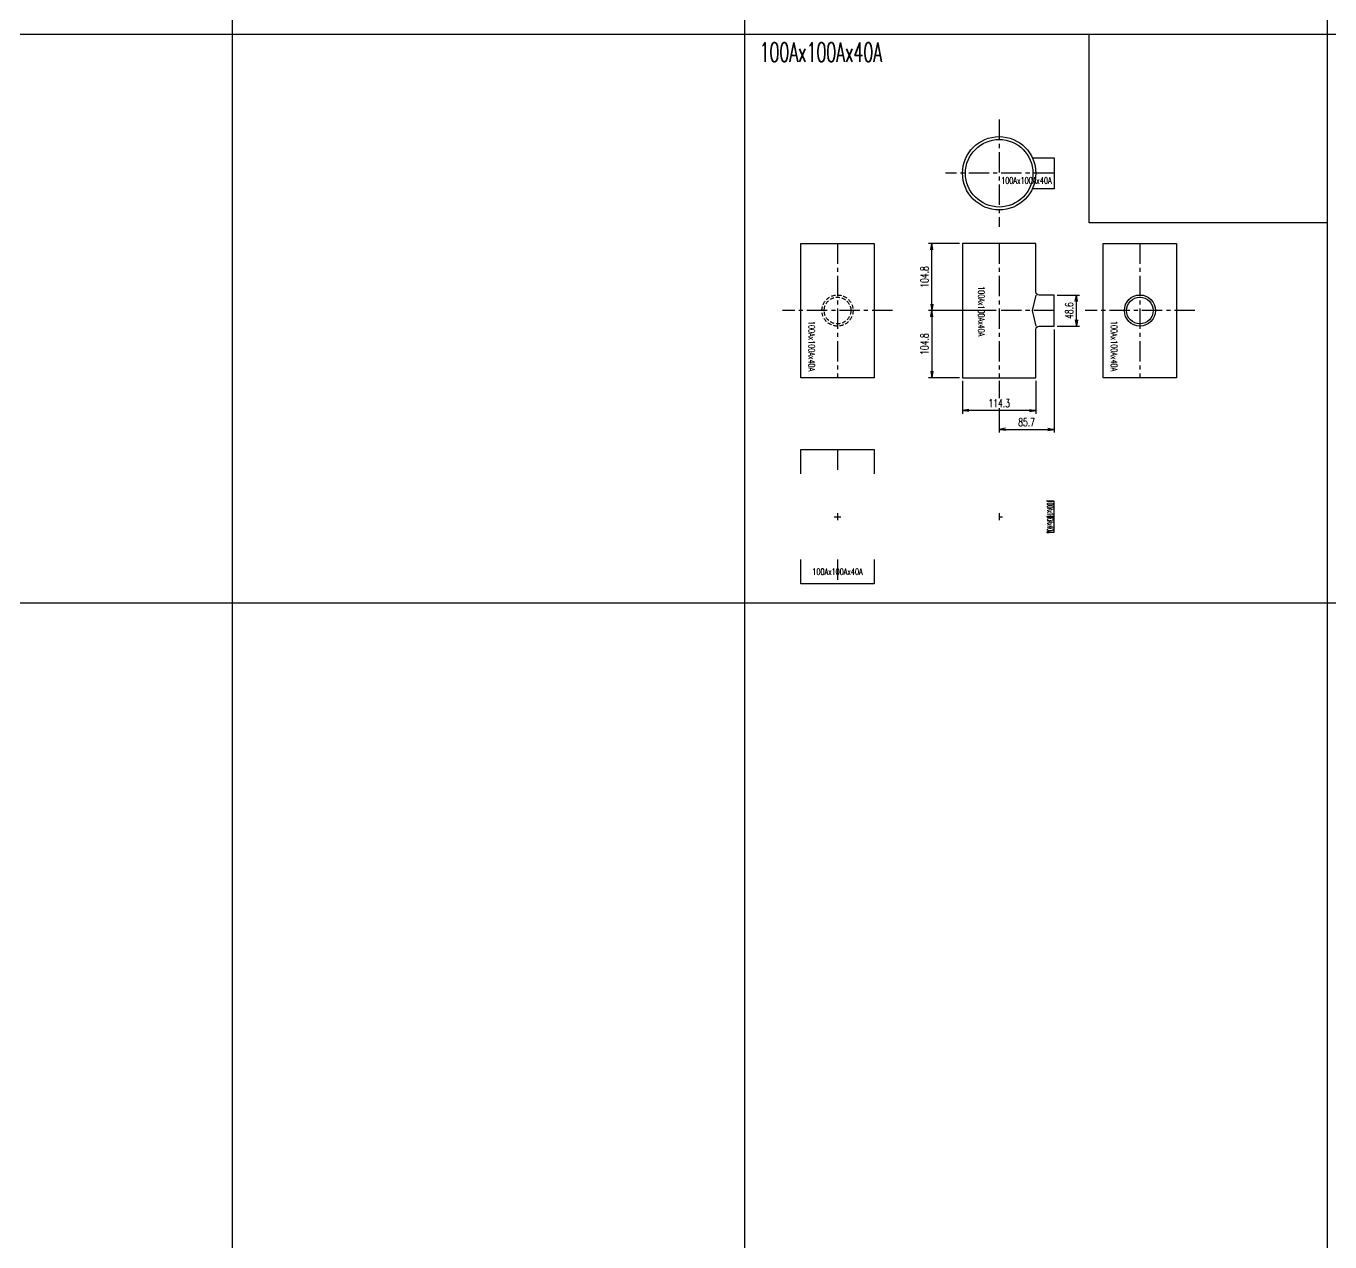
# Model space of a CAD drawing. Header units: millimetres. Extents: x 2090 to 42062, y -14812 to 2738.
# Drawn here: x 10464 to 12499, y -4119 to -2221 of the extents above; entities that cross this region are included whole.
import ezdxf

# ---------------------------------------------------------------- set-up
doc = ezdxf.new("R2010")
doc.units = ezdxf.units.MM
doc.header["$PDMODE"] = 35
doc.linetypes.add('CENTER', pattern=[50.8, 31.75, -6.35, 6.35, -6.35])
doc.linetypes.add('HIDDEN', pattern=[9.525, 6.35, -3.175])
for name, color, linetype in [('#配管（SUS)', 220, 'Continuous'), ('DIM', 1, 'Continuous'), ('skeleton', 7, 'Continuous')]:
    doc.layers.add(name, color=color, linetype=linetype)
doc.styles.add('kpk', font='romans.shx', dxfattribs={"width": 0.7, "bigfont": 'extfont2.shx'})
doc.styles.get("Standard").update_dxf_attribs({"font": 'romans.shx', "bigfont": 'extfont.shx'})
doc.dimstyles.new('1／5～KPK', dxfattribs={"dimscale": 5, "dimtxt": 2.5, "dimasz": 2, "dimexe": 1, "dimexo": 1, "dimgap": 1, "dimtad": 3, "dimdsep": 46, "dimtxsty": 'kpk', "dimblk": 'OPEN', "dimcen": 2.5, "dimclrd": 9, "dimclre": 9, "dimclrt": 4, "dimadec": 1, "dimazin": 2, "dimtfac": 1, "dimtmove": 0, "dimatfit": 2, "dimldrblk": 'OPEN', "dimfxl": 1, "dimtfill": 1, "dimlwd": -1, "dimlwe": -1, "dimarcsym": 1})

# ---------------------------------------------------------------- blocks, each defined once
blk = doc.blocks.new('_Open')
at = {"color": 0, "linetype": 'ByBlock', "lineweight": -2}
for p, q in [((-1, 0.17), (0, 0)), ((-1, -0.17), (0, 0)), ((0, 0), (-1, 0))]:
    blk.add_line(p, q, dxfattribs=at)
blk = doc.blocks.new('*D357')
at = {"layer": 'Defpoints', "color": 0, "linetype": 'ByBlock', "transparency": 16777216}
for p in [(11877.7, -2560.6), (11925.8, -2560.6), (11983, -2665.4)]:
    blk.add_point(p, dxfattribs=at)
at = {"layer": 'DIM', "color": 9, "transparency": 16777216}
for p, q in [((11920.8, -2560.6), (11872.7, -2560.6)), ((11877.7, -2655.4), (11877.7, -2570.6)), ((11978, -2665.4), (11872.7, -2665.4))]:
    blk.add_line(p, q, dxfattribs=at)
at = {"layer": 'DIM', "color": 9, "linetype": 'ByBlock', "transparency": 16777216, "xscale": 10, "yscale": 10, "zscale": 10}
for p, rotation in [((11877.7, -2560.6), 90), ((11877.7, -2665.4), 270)]:
    blk.add_blockref('_Open', p, dxfattribs=dict(at, rotation=rotation))
at = {"layer": 'DIM', "color": 4, "linetype": 'ByBlock', "transparency": 16777216, "insert": (11866.4, -2613), "char_height": 12.5, "attachment_point": 5, "rotation": 90, "style": 'kpk', "bg_fill": 3, "box_fill_scale": 1.1, "bg_fill_color": 256, "bg_fill_true_color": 13158600, "bg_fill_transparency": 0}
blk.add_mtext('104.8', dxfattribs=at)
blk = doc.blocks.new('*D358')
at = {"layer": 'Defpoints', "color": 0, "linetype": 'ByBlock', "transparency": 16777216}
for p in [(11983, -2665.4), (11877.7, -2770.2), (11925.8, -2770.2)]:
    blk.add_point(p, dxfattribs=at)
at = {"layer": 'DIM', "color": 9, "transparency": 16777216}
for p, q in [((11978, -2665.4), (11872.7, -2665.4)), ((11877.7, -2675.4), (11877.7, -2760.2)), ((11920.8, -2770.2), (11872.7, -2770.2))]:
    blk.add_line(p, q, dxfattribs=at)
at = {"layer": 'DIM', "color": 9, "linetype": 'ByBlock', "transparency": 16777216, "xscale": 10, "yscale": 10, "zscale": 10}
for p, rotation in [((11877.7, -2665.4), 90), ((11877.7, -2770.2), 270)]:
    blk.add_blockref('_Open', p, dxfattribs=dict(at, rotation=rotation))
at = {"layer": 'DIM', "color": 4, "linetype": 'ByBlock', "transparency": 16777216, "insert": (11866.4, -2717.8), "char_height": 12.5, "attachment_point": 5, "rotation": 90, "style": 'kpk', "bg_fill": 3, "box_fill_scale": 1.1, "bg_fill_color": 256, "bg_fill_true_color": 13158600, "bg_fill_transparency": 0}
blk.add_mtext('104.8', dxfattribs=at)
blk = doc.blocks.new('*D359')
at = {"layer": 'Defpoints', "color": 0, "linetype": 'ByBlock', "transparency": 16777216}
for p in [(12068.7, -2689.7), (11983, -2770.2), (12068.7, -2850.8)]:
    blk.add_point(p, dxfattribs=at)
at = {"layer": 'DIM', "color": 9, "transparency": 16777216}
for p, q in [((12068.7, -2694.7), (12068.7, -2855.8)), ((11983, -2775.2), (11983, -2855.8)), ((11993, -2850.8), (12058.7, -2850.8))]:
    blk.add_line(p, q, dxfattribs=at)
at = {"layer": 'DIM', "color": 9, "linetype": 'ByBlock', "transparency": 16777216, "xscale": 10, "yscale": 10, "zscale": 10, "rotation": 180}
blk.add_blockref('_Open', (11983, -2850.8), dxfattribs=at)
at = {"layer": 'DIM', "color": 9, "linetype": 'ByBlock', "transparency": 16777216, "xscale": 10, "yscale": 10, "zscale": 10}
blk.add_blockref('_Open', (12068.7, -2850.8), dxfattribs=at)
at = {"layer": 'DIM', "color": 4, "linetype": 'ByBlock', "transparency": 16777216, "insert": (12025.8, -2839.6), "char_height": 12.5, "attachment_point": 5, "style": 'kpk', "bg_fill": 3, "box_fill_scale": 1.1, "bg_fill_color": 256, "bg_fill_true_color": 13158600, "bg_fill_transparency": 0}
blk.add_mtext('85.7', dxfattribs=at)
blk = doc.blocks.new('*D360')
at = {"layer": 'Defpoints', "color": 0, "linetype": 'ByBlock', "transparency": 16777216}
for p in [(11925.8, -2770.2), (12040.1, -2770.2), (11925.8, -2821.4)]:
    blk.add_point(p, dxfattribs=at)
at = {"layer": 'DIM', "color": 9, "transparency": 16777216}
for p, q in [((11925.8, -2775.2), (11925.8, -2826.4)), ((12040.1, -2775.2), (12040.1, -2826.4)), ((12030.1, -2821.4), (11935.8, -2821.4))]:
    blk.add_line(p, q, dxfattribs=at)
at = {"layer": 'DIM', "color": 9, "linetype": 'ByBlock', "transparency": 16777216, "xscale": 10, "yscale": 10, "zscale": 10, "rotation": 180}
blk.add_blockref('_Open', (11925.8, -2821.4), dxfattribs=at)
at = {"layer": 'DIM', "color": 9, "linetype": 'ByBlock', "transparency": 16777216, "xscale": 10, "yscale": 10, "zscale": 10}
blk.add_blockref('_Open', (12040.1, -2821.4), dxfattribs=at)
at = {"layer": 'DIM', "color": 4, "linetype": 'ByBlock', "transparency": 16777216, "insert": (11983, -2810.1), "char_height": 12.5, "attachment_point": 5, "style": 'kpk', "bg_fill": 3, "box_fill_scale": 1.1, "bg_fill_color": 256, "bg_fill_true_color": 13158600, "bg_fill_transparency": 0}
blk.add_mtext('114.3', dxfattribs=at)
blk = doc.blocks.new('*D361')
at = {"layer": 'Defpoints', "color": 0, "linetype": 'ByBlock', "transparency": 16777216}
for p in [(12068.7, -2641.1), (12068.7, -2689.7)]:
    blk.add_point(p, dxfattribs=at)
at = {"layer": 'DIM', "color": 9, "transparency": 16777216}
for p, q in [((12073.7, -2641.1), (12108.5, -2641.1)), ((12103.5, -2679.7), (12103.5, -2651.1)), ((12073.7, -2689.7), (12108.5, -2689.7))]:
    blk.add_line(p, q, dxfattribs=at)
at = {"layer": 'DIM', "color": 9, "linetype": 'ByBlock', "transparency": 16777216, "xscale": 10, "yscale": 10, "zscale": 10}
for p, rotation in [((12103.5, -2641.1), 90), ((12103.5, -2689.7), 270)]:
    blk.add_blockref('_Open', p, dxfattribs=dict(at, rotation=rotation))
at = {"layer": 'DIM', "color": 4, "linetype": 'ByBlock', "transparency": 16777216, "insert": (12092.2, -2665.4), "char_height": 12.5, "attachment_point": 5, "rotation": 90, "style": 'kpk', "bg_fill": 3, "box_fill_scale": 1.1, "bg_fill_color": 256, "bg_fill_true_color": 13158600, "bg_fill_transparency": 0}
blk.add_mtext('48.6', dxfattribs=at)
at = {"layer": 'Defpoints', "color": 0, "linetype": 'ByBlock', "transparency": 16777216}
blk.add_point((12103.5, -2641.1), dxfattribs=at)
blk = doc.blocks.new('（SUS)100A×40A-RT-1')
at = {"layer": '#配管（SUS)', "color": 2, "linetype": 'CENTER'}
for p, q in [((0, 104.8), (0, -104.8)), ((85.7, 0), (0, 0))]:
    blk.add_line(p, q, dxfattribs=at)
at = {"layer": '#配管（SUS)', "color": 0, "linetype": 'ByBlock'}
blk.add_lwpolyline([(85.7, -24.3), (85.7, 24.3), (62.2, 24.3, -0.414214), (57.2, 29.3), (57.2, 104.8), (-57.1, 104.8), (-57.1, -104.8), (57.2, -104.8), (57.2, -29.3, -0.414214), (62.2, -24.3)], format="xyb", close=True, dxfattribs=at)
blk.add_lwpolyline([(57.2, 24.3), (51.7, 0), (57.2, -24.3)], dxfattribs=at)
at = {"layer": 'Defpoints', "color": 5, "insert": (-27.8, -1.1), "char_height": 10, "attachment_point": 5, "rotation": 270}
blk.add_mtext('{\\W0.7;100Ax100Ax40A}', dxfattribs=at)
blk = doc.blocks.new('（SUS)100A×40A-RT-2')
at = {"layer": '#配管（SUS)', "color": 2, "linetype": 'CENTER'}
for p, q in [((0, 104.8), (0, -104.8)), ((85.7, 0), (-85.7, 0))]:
    blk.add_line(p, q, dxfattribs=at)
at = {"layer": '#配管（SUS)', "color": 0, "linetype": 'ByBlock'}
blk.add_lwpolyline([(57.1, 104.8), (57.1, -104.8), (-57.2, -104.8), (-57.2, 104.8)], close=True, dxfattribs=at)
for radius in [24.3, 20.8]:
    blk.add_circle((0, 0), radius, dxfattribs=at)
at = {"layer": 'Defpoints', "color": 5, "insert": (-40.3, -55.4), "char_height": 10, "attachment_point": 5, "rotation": 270}
blk.add_mtext('{\\W0.7;100Ax100Ax40A}', dxfattribs=at)
blk = doc.blocks.new('（SUS)100A×40A-RT-3')
at = {"layer": '#配管（SUS)', "color": 2, "linetype": 'CENTER'}
for p, q in [((0, 83.8), (0, -83.8)), ((85.7, 0), (-83.8, 0))]:
    blk.add_line(p, q, dxfattribs=at)
at = {"layer": '#配管（SUS)', "color": 0, "linetype": 'ByBlock'}
blk.add_lwpolyline([(51.7, 24.3), (85.7, 24.3), (85.7, -24.3), (51.7, -24.3)], dxfattribs=at)
for radius in [57.2, 52.7]:
    blk.add_circle((0, 0), radius, dxfattribs=at)
at = {"layer": 'Defpoints', "color": 5, "insert": (42.5, -11.3), "char_height": 10, "attachment_point": 5}
blk.add_mtext('{\\W0.7;100Ax100Ax40A}', dxfattribs=at)
blk = doc.blocks.new('（SUS)100A×40A-RT-4')
at = {"layer": '#配管（SUS)', "color": 2, "linetype": 'CENTER'}
for p, q in [((0, 104.8), (0, -104.8)), ((85.7, 0), (-85.7, 0))]:
    blk.add_line(p, q, dxfattribs=at)
at = {"layer": '#配管（SUS)', "color": 0, "linetype": 'ByBlock'}
blk.add_lwpolyline([(57.1, 104.8), (57.1, -104.8), (-57.2, -104.8), (-57.2, 104.8)], close=True, dxfattribs=at)
at = {"layer": '#配管（SUS)', "color": 252, "linetype": 'HIDDEN'}
for radius in [24.3, 20.8]:
    blk.add_circle((0, 0), radius, dxfattribs=at)
at = {"layer": 'Defpoints', "color": 5, "insert": (-40.3, -55.4), "char_height": 10, "attachment_point": 5, "rotation": 270}
blk.add_mtext('{\\W0.7;100Ax100Ax40A}', dxfattribs=at)
blk = doc.blocks.new('（SUS)100A×40A-RT-5')
at = {"layer": '#配管（SUS)', "color": 2, "linetype": 'CENTER'}
for p, q in [((0, 104.8), (0, 67.1)), ((-5.3, 0), (5.3, 0)), ((0, 5.3), (0, -5.3)), ((0, -67.1), (0, -104.8))]:
    blk.add_line(p, q, dxfattribs=at)
at = {"layer": '#配管（SUS)', "color": 0, "linetype": 'ByBlock'}
for points in [[(-57.2, 67.1), (-57.2, 104.8), (57.1, 104.8), (57.1, 67.1)], [(57.1, -67.1), (57.1, -104.8), (-57.2, -104.8), (-57.2, -67.1)]]:
    blk.add_lwpolyline(points, dxfattribs=at)
at = {"layer": 'Defpoints', "color": 5, "insert": (0, -85.9), "char_height": 10, "attachment_point": 5}
blk.add_mtext('{\\W0.7;100Ax100Ax40A}', dxfattribs=at)
blk = doc.blocks.new('（SUS)100A×40A-RT-6')
at = {"layer": '#配管（SUS)', "color": 2, "linetype": 'CENTER'}
for p, q in [((0, 5.3), (0, -5.3)), ((0, 0), (5.3, 0)), ((85.7, 0), (73.9, 0))]:
    blk.add_line(p, q, dxfattribs=at)
at = {"layer": '#配管（SUS)', "color": 0, "linetype": 'ByBlock'}
blk.add_lwpolyline([(73.9, -24.3), (85.7, -24.3), (85.7, 24.3), (73.9, 24.3)], dxfattribs=at)
at = {"layer": 'Defpoints', "color": 5, "insert": (79.8, 0), "char_height": 10, "attachment_point": 5, "rotation": 270}
blk.add_mtext('{\\W0.4;100Ax100Ax40A}', dxfattribs=at)

msp = doc.modelspace()

# ---------------------------------------------------------------- linework, layer by layer
at = {"layer": 'skeleton'}
for p, q in [((10785.36, 1707.568), (10785.36, -7094.106)), ((11585.36, 1707.568), (11585.36, -7094.106)), ((12494.853, 1707.568), (12494.853, -7094.106)), ((8325.36, -2233.746), (21142.157, -2233.746)), ((8325.36, -3121.689), (21142.157, -3121.689))]:
    msp.add_line(p, q, dxfattribs=at)
msp.add_lwpolyline([(12123.419, -2233.746), (12494.853, -2233.746), (12494.853, -2528.623), (12123.419, -2528.623)], close=True, dxfattribs=at)

# ---------------------------------------------------------------- block references
at = {"layer": '#配管（SUS)'}
for name, p in [('（SUS)100A×40A-RT-3', (11982.996, -2450.976)), ('（SUS)100A×40A-RT-4', (11730.51, -2665.372)), ('（SUS)100A×40A-RT-5', (11730.51, -2987.153)), ('（SUS)100A×40A-RT-6', (11982.996, -2987.153))]:
    msp.add_blockref(name, p, dxfattribs=at)

# ---------------------------------------------------------------- texts
at = {"color": 71, "insert": (11608.918, -2261.933), "char_height": 30, "attachment_point": 4}
msp.add_mtext('{\\W0.6;100Ax100Ax40A}', dxfattribs=at)

# ---------------------------------------------------------------- dimensions: what is measured, and where the dimension line sits
at = {"layer": 'DIM', "linetype": 'ByBlock'}
dim = msp.add_linear_dim(base=(11877.698, -2560.572), p1=(11982.996, -2665.372), p2=(11925.846, -2560.572), angle=90, dimstyle='1／5～KPK', dxfattribs=at)
dim.commit()
dim.dimension.update_dxf_attribs({"geometry": '*D357', "text_midpoint": (11866.448, -2612.972)})

# ---------------------------------------------------------------- next in the draw order: dimensions: what is measured, and where the dimension line sits
dim = msp.add_linear_dim(base=(11877.698, -2770.172), p1=(11982.996, -2665.372), p2=(11925.846, -2770.172), angle=90, dimstyle='1／5～KPK', dxfattribs=at)
dim.commit()
dim.dimension.update_dxf_attribs({"geometry": '*D358', "text_midpoint": (11866.448, -2717.772)})

# ---------------------------------------------------------------- next in the draw order: dimensions: what is measured, and where the dimension line sits
dim = msp.add_linear_dim(base=(12068.696, -2850.804), p1=(11982.996, -2770.172), p2=(12068.696, -2689.672), dimstyle='1／5～KPK', dxfattribs=at)
dim.commit()
dim.dimension.update_dxf_attribs({"geometry": '*D359', "text_midpoint": (12025.846, -2839.554)})

# ---------------------------------------------------------------- next in the draw order: dimensions: what is measured, and where the dimension line sits
dim = msp.add_linear_dim(base=(12103.461, -2641.072), p1=(12068.696, -2689.672), p2=(12068.696, -2641.072), angle=90, dimstyle='1／5～KPK', dxfattribs=at)
dim.commit()
dim.dimension.update_dxf_attribs({"geometry": '*D361', "text_midpoint": (12092.211, -2665.372)})
dim = msp.add_linear_dim(base=(11925.846, -2821.39), p1=(12040.146, -2770.172), p2=(11925.846, -2770.172), dimstyle='1／5～KPK', dxfattribs=at)
dim.commit()
dim.dimension.update_dxf_attribs({"geometry": '*D360', "text_midpoint": (11982.996, -2810.14)})

# ---------------------------------------------------------------- next in the draw order: block references
at = {"layer": '#配管（SUS)'}
for name, p in [('（SUS)100A×40A-RT-1', (11982.996, -2665.372)), ('（SUS)100A×40A-RT-2', (12202.717, -2665.372))]:
    msp.add_blockref(name, p, dxfattribs=at)

doc.saveas('drawing.dxf')
